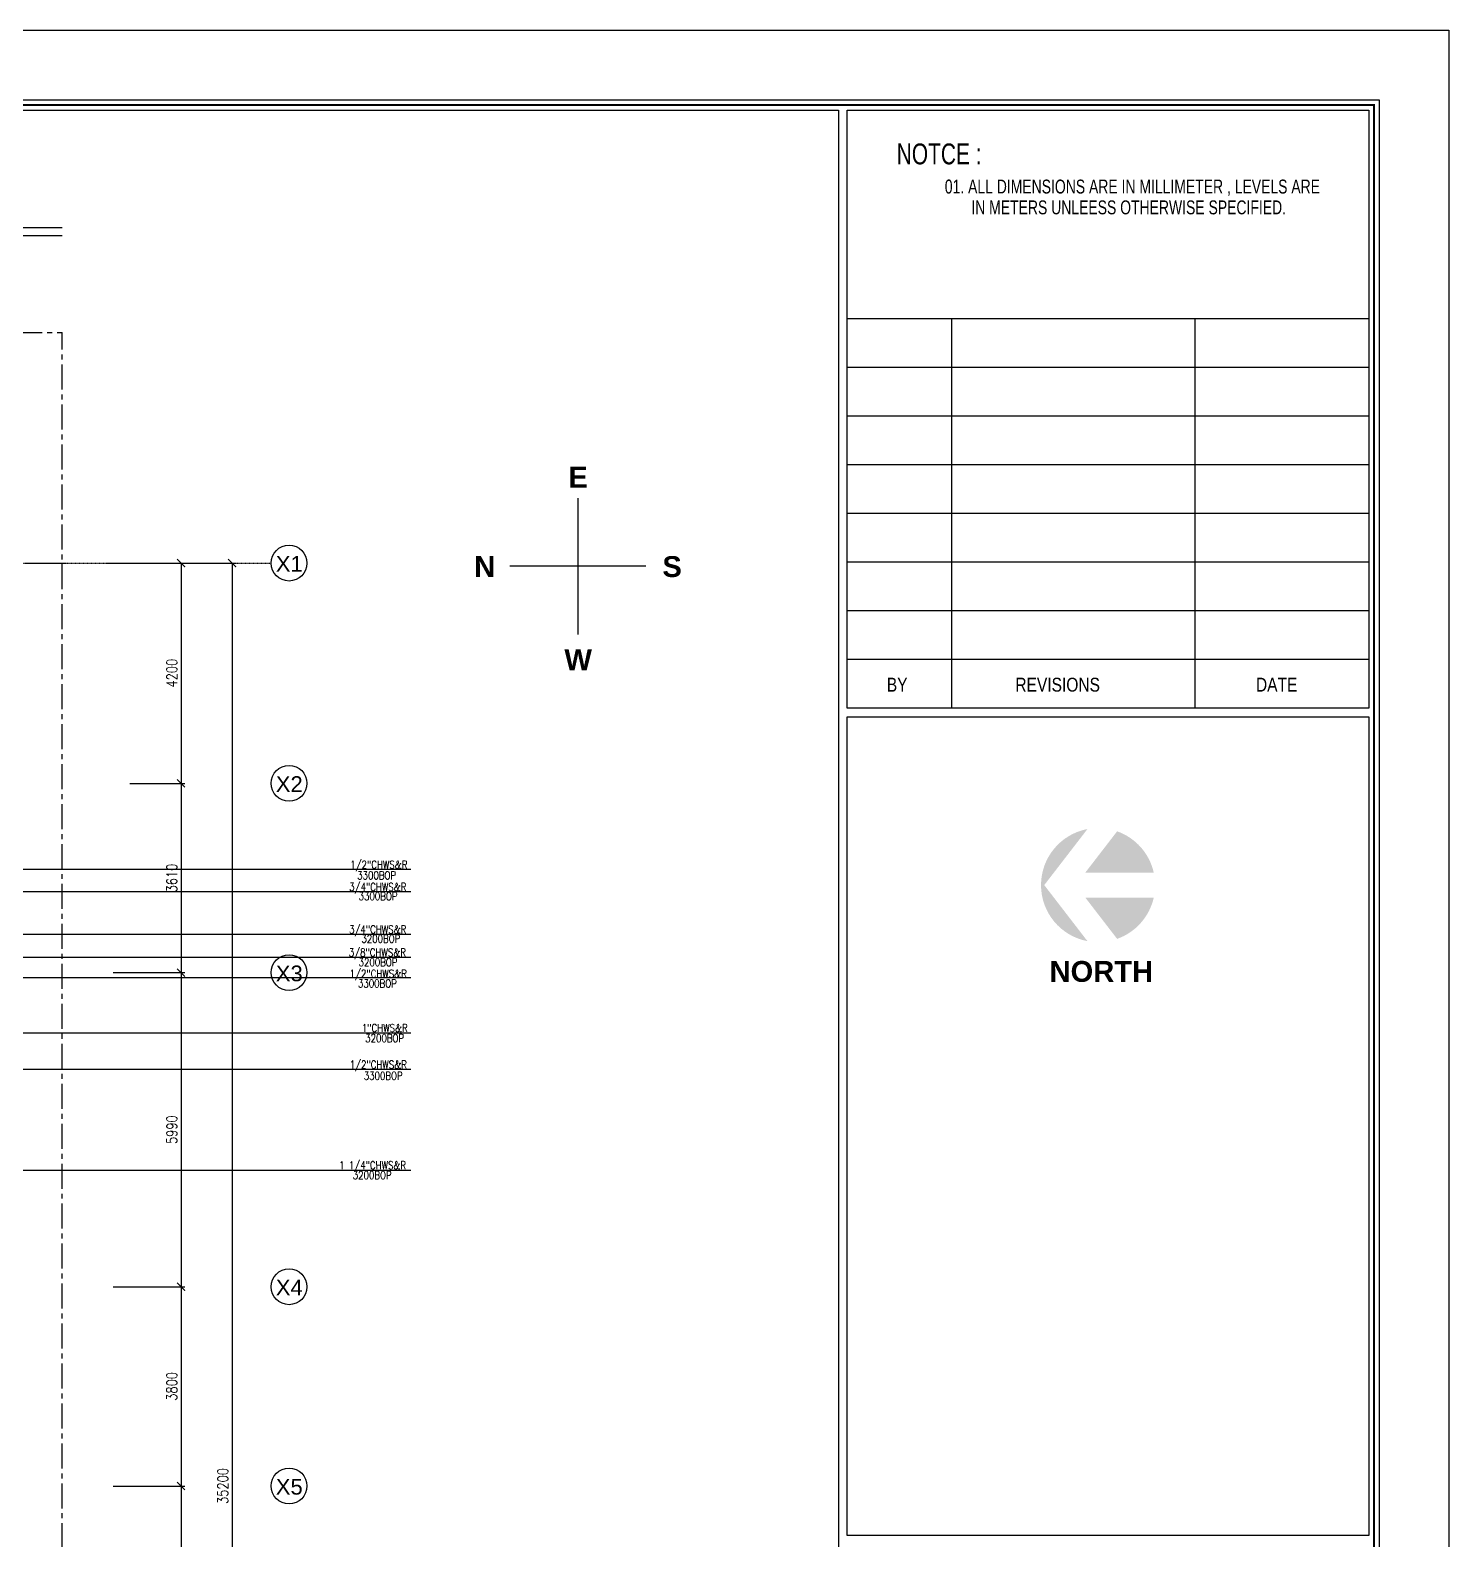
# Model space of a CAD drawing. Header units: millimetres. Extents: x 0 to 79758, y -5689 to 63441.
# Drawn here: x 52712 to 79758, y 26899 to 55688 of the extents above; entities that cross this region are included whole.
import ezdxf
from ezdxf.enums import TextEntityAlignment as Align

# ---------------------------------------------------------------- set-up
doc = ezdxf.new("R2010")
doc.units = ezdxf.units.MM
doc.linetypes.add('CENTER', pattern=[50.8, 31.75, -6.35, 6.35, -6.35])
for name, color, linetype in [('A-ANNO-DIMS', 1, 'Continuous'), ('A-ANNO-SYMB', 33, 'Continuous'), ('A-ANNO-TEXT', 8, 'Continuous'), ('A-AREA', 8, 'CENTER'), ('A-GRID', 253, 'CENTER'), ('AC-CHILLED WATER TEXT', 41, 'Continuous'), ('L-WALK', 8, 'Continuous'), ('LOGO LINE', 7, 'Continuous'), ('LOGO1LINE', 7, 'Continuous'), ('LOGOHATCH02', 8, 'Continuous'), ('TEXT', 4, 'Continuous'), ('TEXTO', 140, 'Continuous')]:
    doc.layers.add(name, color=color, linetype=linetype)
doc.styles.add('ISTILO', font='sanss___.ttf', dxfattribs={"width": 0.8, "height": 400})
doc.styles.add('ROMANS', font='romans.shx', dxfattribs={"width": 0.8})
doc.styles.add('SANSSERIF', font='sas_____.pfb')
doc.styles.add('SANSSERIFBOLD', font='sasb____.pfb')
doc.styles.add('SIMPLEX', font='simplex.shx', dxfattribs={"width": 0.8})
doc.styles.add('STYLUS BT', font='stylu.ttf', dxfattribs={"width": 0.5})
doc.dimstyles.new('100 of DIM2', dxfattribs={"dimscale": 0, "dimtxt": 200, "dimasz": 150, "dimexe": 75, "dimexo": 200, "dimgap": 75, "dimtad": 1, "dimdec": 0, "dimrnd": 5, "dimzin": 0, "dimdsep": 46, "dimtxsty": 'ROMANS', "dimblk": 'ARCHTICK', "dimcen": 100, "dimclrd": 94, "dimclre": 94, "dimclrt": 2, "dimadec": 0, "dimazin": 0, "dimtfac": 1, "dimtdec": 0, "dimtofl": 0, "dimtmove": 2, "dimatfit": 3, "dimldrblk": 'OPEN90', "dimfxl": 75, "dimtolj": 1, "dimtzin": 0, "dimarcsym": 0})

# ---------------------------------------------------------------- blocks, each defined once
blk = doc.blocks.new('_ArchTick')
at = {"color": 0, "linetype": 'ByBlock', "const_width": 0.15}
blk.add_lwpolyline([(-0.5, -0.5), (0.5, 0.5)], dxfattribs=at)
blk = doc.blocks.new('*D111')
at = {"layer": 'A-ANNO-DIMS', "color": 94, "lineweight": -2, "ltscale": 3, "transparency": 16777216}
for p, q in [((54405, 45525), (56635, 45525)), ((56560, 45525), (56560, 10325)), ((54405, 10325), (56635, 10325))]:
    blk.add_line(p, q, dxfattribs=at)
at = {"layer": 'Defpoints', "color": 0, "ltscale": 3, "transparency": 16777216}
for p in [(54205, 45525), (54205, 10325), (56560, 10325)]:
    blk.add_point(p, dxfattribs=at)
at = {"layer": 'A-ANNO-DIMS', "color": 94, "lineweight": -2, "ltscale": 3, "transparency": 16777216, "xscale": 150, "yscale": 150, "zscale": 150}
for p, rotation in [((56560, 45525), 90), ((56560, 10325), 270)]:
    blk.add_blockref('_ArchTick', p, dxfattribs=dict(at, rotation=rotation))
at = {"layer": 'A-ANNO-DIMS', "color": 2, "ltscale": 3, "transparency": 16777216, "insert": (56385, 27925), "char_height": 200, "attachment_point": 5, "rotation": 90, "style": 'ROMANS'}
blk.add_mtext('\\A1;35200', dxfattribs=at)
blk = doc.blocks.new('_Open90')
at = {"color": 0, "linetype": 'ByBlock', "lineweight": -2}
for p, q in [((0, 0), (-1, 0)), ((-0.5, 0.5), (0, 0)), ((0, 0), (-0.5, -0.5))]:
    blk.add_line(p, q, dxfattribs=at)
blk = doc.blocks.new('*D112')
at = {"layer": 'A-ANNO-DIMS', "color": 94, "lineweight": -2, "ltscale": 3, "transparency": 16777216}
for p, q in [((54610, 45525), (55663, 45525)), ((55588, 45525), (55588, 41325)), ((54610, 41325), (55663, 41325))]:
    blk.add_line(p, q, dxfattribs=at)
at = {"layer": 'Defpoints', "color": 0, "ltscale": 3, "transparency": 16777216}
for p in [(54410, 45525), (54410, 41325), (55588, 41325)]:
    blk.add_point(p, dxfattribs=at)
at = {"layer": 'A-ANNO-DIMS', "color": 94, "lineweight": -2, "ltscale": 3, "transparency": 16777216, "xscale": 150, "yscale": 150, "zscale": 150}
for p, rotation in [((55588, 45525), 90), ((55588, 41325), 270)]:
    blk.add_blockref('_ArchTick', p, dxfattribs=dict(at, rotation=rotation))
at = {"layer": 'A-ANNO-DIMS', "color": 2, "ltscale": 3, "transparency": 16777216, "insert": (55413, 43425), "char_height": 200, "attachment_point": 5, "rotation": 90, "style": 'ROMANS'}
blk.add_mtext('\\A1;4200', dxfattribs=at)
blk = doc.blocks.new('*D113')
at = {"layer": 'A-ANNO-DIMS', "color": 94, "lineweight": -2, "ltscale": 3, "transparency": 16777216}
for p, q in [((54610, 41325), (55663, 41325)), ((55588, 41325), (55588, 37715)), ((54296, 37715), (55663, 37715))]:
    blk.add_line(p, q, dxfattribs=at)
at = {"layer": 'Defpoints', "color": 0, "ltscale": 3, "transparency": 16777216}
for p in [(54410, 41325), (54096, 37715), (55588, 37715)]:
    blk.add_point(p, dxfattribs=at)
at = {"layer": 'A-ANNO-DIMS', "color": 94, "lineweight": -2, "ltscale": 3, "transparency": 16777216, "xscale": 150, "yscale": 150, "zscale": 150}
for p, rotation in [((55588, 41325), 90), ((55588, 37715), 270)]:
    blk.add_blockref('_ArchTick', p, dxfattribs=dict(at, rotation=rotation))
at = {"layer": 'A-ANNO-DIMS', "color": 2, "ltscale": 3, "transparency": 16777216, "insert": (55413, 39520), "char_height": 200, "attachment_point": 5, "rotation": 90, "style": 'ROMANS'}
blk.add_mtext('\\A1;3610', dxfattribs=at)
blk = doc.blocks.new('*D114')
at = {"layer": 'A-ANNO-DIMS', "color": 94, "lineweight": -2, "ltscale": 3, "transparency": 16777216}
for p, q in [((54296, 37715), (55663, 37715)), ((55588, 37715), (55588, 31725)), ((54296, 31725), (55663, 31725))]:
    blk.add_line(p, q, dxfattribs=at)
at = {"layer": 'Defpoints', "color": 0, "ltscale": 3, "transparency": 16777216}
for p in [(54096, 37715), (54096, 31725), (55588, 31725)]:
    blk.add_point(p, dxfattribs=at)
at = {"layer": 'A-ANNO-DIMS', "color": 94, "lineweight": -2, "ltscale": 3, "transparency": 16777216, "xscale": 150, "yscale": 150, "zscale": 150}
for p, rotation in [((55588, 37715), 90), ((55588, 31725), 270)]:
    blk.add_blockref('_ArchTick', p, dxfattribs=dict(at, rotation=rotation))
at = {"layer": 'A-ANNO-DIMS', "color": 2, "ltscale": 3, "transparency": 16777216, "insert": (55413, 34720), "char_height": 200, "attachment_point": 5, "rotation": 90, "style": 'ROMANS'}
blk.add_mtext('\\A1;5990', dxfattribs=at)
blk = doc.blocks.new('*D115')
at = {"layer": 'A-ANNO-DIMS', "color": 94, "lineweight": -2, "ltscale": 3, "transparency": 16777216}
for p, q in [((54296, 31725), (55663, 31725)), ((55588, 31725), (55588, 27925)), ((54296, 27925), (55663, 27925))]:
    blk.add_line(p, q, dxfattribs=at)
at = {"layer": 'Defpoints', "color": 0, "ltscale": 3, "transparency": 16777216}
for p in [(54096, 31725), (54096, 27925), (55588, 27925)]:
    blk.add_point(p, dxfattribs=at)
at = {"layer": 'A-ANNO-DIMS', "color": 94, "lineweight": -2, "ltscale": 3, "transparency": 16777216, "xscale": 150, "yscale": 150, "zscale": 150}
for p, rotation in [((55588, 31725), 90), ((55588, 27925), 270)]:
    blk.add_blockref('_ArchTick', p, dxfattribs=dict(at, rotation=rotation))
at = {"layer": 'A-ANNO-DIMS', "color": 2, "ltscale": 3, "transparency": 16777216, "insert": (55413, 29825), "char_height": 200, "attachment_point": 5, "rotation": 90, "style": 'ROMANS'}
blk.add_mtext('\\A1;3800', dxfattribs=at)
blk = doc.blocks.new('*D116')
at = {"layer": 'A-ANNO-DIMS', "color": 94, "lineweight": -2, "ltscale": 3, "transparency": 16777216}
for p, q in [((54296, 27925), (55663, 27925)), ((55588, 27925), (55588, 24125)), ((54296, 24125), (55663, 24125))]:
    blk.add_line(p, q, dxfattribs=at)
at = {"layer": 'Defpoints', "color": 0, "ltscale": 3, "transparency": 16777216}
for p in [(54096, 27925), (54096, 24125), (55588, 24125)]:
    blk.add_point(p, dxfattribs=at)
at = {"layer": 'A-ANNO-DIMS', "color": 94, "lineweight": -2, "ltscale": 3, "transparency": 16777216, "xscale": 150, "yscale": 150, "zscale": 150}
for p, rotation in [((55588, 27925), 90), ((55588, 24125), 270)]:
    blk.add_blockref('_ArchTick', p, dxfattribs=dict(at, rotation=rotation))
at = {"layer": 'A-ANNO-DIMS', "color": 2, "ltscale": 3, "transparency": 16777216, "insert": (55413, 26025), "char_height": 200, "attachment_point": 5, "rotation": 90, "style": 'ROMANS'}
blk.add_mtext('\\A1;3800', dxfattribs=at)

msp = doc.modelspace()

# ---------------------------------------------------------------- hatches: boundary and pattern name
at = {"layer": 'LOGOHATCH02'}
h = msp.add_hatch(color=30, dxfattribs=at)
h.paths.add_polyline_path([(72869.1, 40453.7, 0.8284598), (72869.1, 38315.4), (72045.2, 39384.5)])
h.paths.add_polyline_path([(73434.7, 40410.2), (72827.2, 39621.8), (74133.4, 39621.8, 0.2581572)])
h.paths.add_polyline_path([(74133.4, 39147.2), (72827.2, 39147.2), (73434.7, 38358.8, 0.2581572)])

# ---------------------------------------------------------------- linework, layer by layer
for p, q in [((63154.2, 46761), (63154.2, 44165.8)), ((64451.8, 45463.4), (61856.6, 45463.4))]:
    msp.add_line(p, q)
at = {"layer": 'A-ANNO-SYMB', "ltscale": 3}
for centre in [(57646.4, 45525.2), (57646.4, 41325.2), (57646.4, 37715.2), (57646.4, 31725.2), (57646.4, 27925.2)]:
    msp.add_circle(centre, 342.2, dxfattribs=at)
at = {"layer": 'A-AREA', "ltscale": 15}
for p in [(21221.9, 49925.2), (53321.9, 6925.2)]:
    msp.add_line(p, (53321.9, 49925.2), dxfattribs=at)
at = {"layer": 'A-GRID', "ltscale": 0.1}
msp.add_line((13764.6, 45525.2), (57304.2, 45525.2), dxfattribs=at)
at = {"layer": 'AC-CHILLED WATER TEXT'}
for p, q in [((44471.1, 39685.9), (59970.5, 39685.9)), ((42254.3, 39261.9), (59970.5, 39261.9)), ((39572.1, 38448.5), (59970.5, 38448.5)), ((44089.1, 38009.2), (59970.5, 38009.2)), ((39876.2, 37620.3), (59970.5, 37620.3)), ((39571.4, 36569.9), (59970.5, 36569.9)), ((41267.6, 35870.9), (59970.5, 35871.5)), ((38342.9, 33951.7), (59970.5, 33950.7))]:
    msp.add_line(p, q, dxfattribs=at)
at = {"layer": 'L-WALK', "ltscale": 15}
for p, q in [((47721.9, 51925.2), (53321.9, 51925.2)), ((47721.9, 51775.2), (53321.9, 51775.2))]:
    msp.add_line(p, q, dxfattribs=at)
at = {"layer": 'LOGO LINE'}
msp.add_lwpolyline([(79758, 0), (1000, 0), (1000, 55687.5), (79758, 55687.5)], close=True, dxfattribs=at)
at = {"layer": 'LOGO1LINE'}
for p, q in [((78233.4, 50185), (68289.2, 50185)), ((70278, 50185), (70278, 42760)), ((74918.6, 50185), (74918.6, 42760)), ((78233.4, 49256.9), (68289.2, 49256.9)), ((78233.4, 48328.8), (68289.2, 48328.8)), ((78233.4, 47400.7), (68289.2, 47400.7)), ((78233.4, 46472.5), (68289.2, 46472.5)), ((78233.4, 45544.4), (68289.2, 45544.4)), ((78233.4, 44616.3), (68289.2, 44616.3)), ((78233.4, 43688.2), (68289.2, 43688.2))]:
    msp.add_line(p, q, dxfattribs=at)
for points in [[(78432.1, 1325.9), (2325.9, 1325.9), (2325.9, 54361.6), (78432.1, 54361.6)], [(68123.4, 1524.8), (2524.8, 1524.8), (2524.8, 54162.7), (68123.4, 54162.7)], [(78233.4, 42760), (68289.2, 42760), (68289.2, 54162.7), (78233.4, 54162.7)], [(78233.4, 26981.9), (68289.2, 26981.9), (68289.2, 42594.3), (78233.4, 42594.3)]]:
    msp.add_lwpolyline(points, close=True, dxfattribs=at)
at = {"layer": 'LOGO1LINE', "const_width": 39.8}
msp.add_lwpolyline([(78332.7, 1425.3), (2425.3, 1425.3), (2425.3, 54262.2), (78332.7, 54262.2)], close=True, dxfattribs=at)

# ---------------------------------------------------------------- texts
at = {"layer": 'A-ANNO-TEXT', "style": 'SANSSERIF'}
for s, p in [('X1', (57651, 45360.7)), ('X2', (57651, 41160.7)), ('X3', (57651, 37550.7)), ('X4', (57651, 31560.7)), ('X5', (57651, 27760.7))]:
    msp.add_text(s, height=300, dxfattribs=at).set_placement(p, align=Align.CENTER)
at = {"layer": 'AC-CHILLED WATER TEXT', "style": 'SIMPLEX', "width": 0.8}
for s, p in [('1/2"CHWS&R', (58813.3, 39699)), ('3/4"CHWS&R', (58793.6, 39275.1)), ('3300BOP', (58946.9, 39494.2)), ('3300BOP', (58973.6, 39097.8)), ('3/4"CHWS&R', (58792.2, 38463.6)), ('3200BOP', (59027.4, 38286.2)), ('3/8"CHWS&R', (58785.3, 38024.3)), ('1/2"CHWS&R', (58802.2, 37620.3)), ('3200BOP', (58973, 37838.7)), ('3300BOP', (58961.4, 37432.5)), ('1"CHWS&R', (59035, 36585)), ('3200BOP', (59099.4, 36390.4)), ('1/2"CHWS&R', (58803.4, 35886.6)), ('3300BOP', (59071.6, 35672.7))]:
    msp.add_text(s, height=150, dxfattribs=at).set_placement(p)
for s, rotation, p in [('1 1/4"CHWS&R', 0.07927, (58602.5, 33966)), ('3200BOP', 359.95853, (58861.8, 33778.1))]:
    msp.add_text(s, height=150, rotation=rotation, dxfattribs=at).set_placement(p)
at = {"layer": 'TEXT', "color": 7}
for s, height, style, width, p in [('NOTCE :', 397.77, 'STYLUS BT', 0.75, (69232.4, 53129.2)), ('BY', 265.18, 'ISTILO', 0.8, (69043.8, 43074)), ('REVISIONS', 265.18, 'ISTILO', 0.8, (71493.7, 43074)), ('DATE', 265.18, 'ISTILO', 0.8, (76081, 43074))]:
    msp.add_text(s, height=height, dxfattribs=dict(at, style=style, width=width)).set_placement(p)
at = {"layer": 'TEXT', "color": 7, "style": 'SANSSERIFBOLD'}
for s, height, p in [('E', 397.8, (63158.8, 47164.5)), ('N', 397.8, (61377.3, 45458.8)), ('S', 397.8, (64950.2, 45458.8)), ('W', 397.8, (63158.8, 43681.2)), ('NORTH', 397.77, (73133.1, 37738.3))]:
    msp.add_text(s, height=height, dxfattribs=at).set_placement(p, align=Align.MIDDLE)
at = {"layer": 'TEXTO', "color": 7, "linetype": 'Continuous', "style": 'STYLUS BT', "width": 0.75}
for s, p in [('01. ALL DIMENSIONS ARE IN MILLIMETER , LEVELS ARE', (70149.3, 52573.3)), ('IN METERS UNLEESS OTHERWISE SPECIFIED.', (70655.1, 52176))]:
    msp.add_text(s, height=265.179, dxfattribs=at).set_placement(p)

# ---------------------------------------------------------------- dimensions: what is measured, and where the dimension line sits
at = {"layer": 'A-ANNO-DIMS', "ltscale": 3}
for base, p1, p2, picture, middle in [((56560, 10325.2), (54204.9, 45525.2), (54204.9, 10325.2), '*D111', (56385, 27925.2)), ((55587.5, 41325.2), (54410, 45525.2), (54410, 41325.2), '*D112', (55412.5, 43425.2)), ((55587.5, 37715.2), (54410, 41325.2), (54096, 37715.2), '*D113', (55412.5, 39520.2)), ((55587.5, 31725.2), (54096, 37715.2), (54096, 31725.2), '*D114', (55412.5, 34720.2)), ((55587.5, 27925.2), (54096, 31725.2), (54096, 27925.2), '*D115', (55412.5, 29825.2)), ((55587.5, 24125.2), (54096, 27925.2), (54096, 24125.2), '*D116', (55412.5, 26025.2))]:
    dim = msp.add_linear_dim(base=base, p1=p1, p2=p2, angle=90, dimstyle='100 of DIM2', override={"dimscale": 1}, dxfattribs=at)
    dim.commit()
    dim.dimension.update_dxf_attribs({"geometry": picture, "text_midpoint": middle})

doc.saveas('drawing.dxf')
